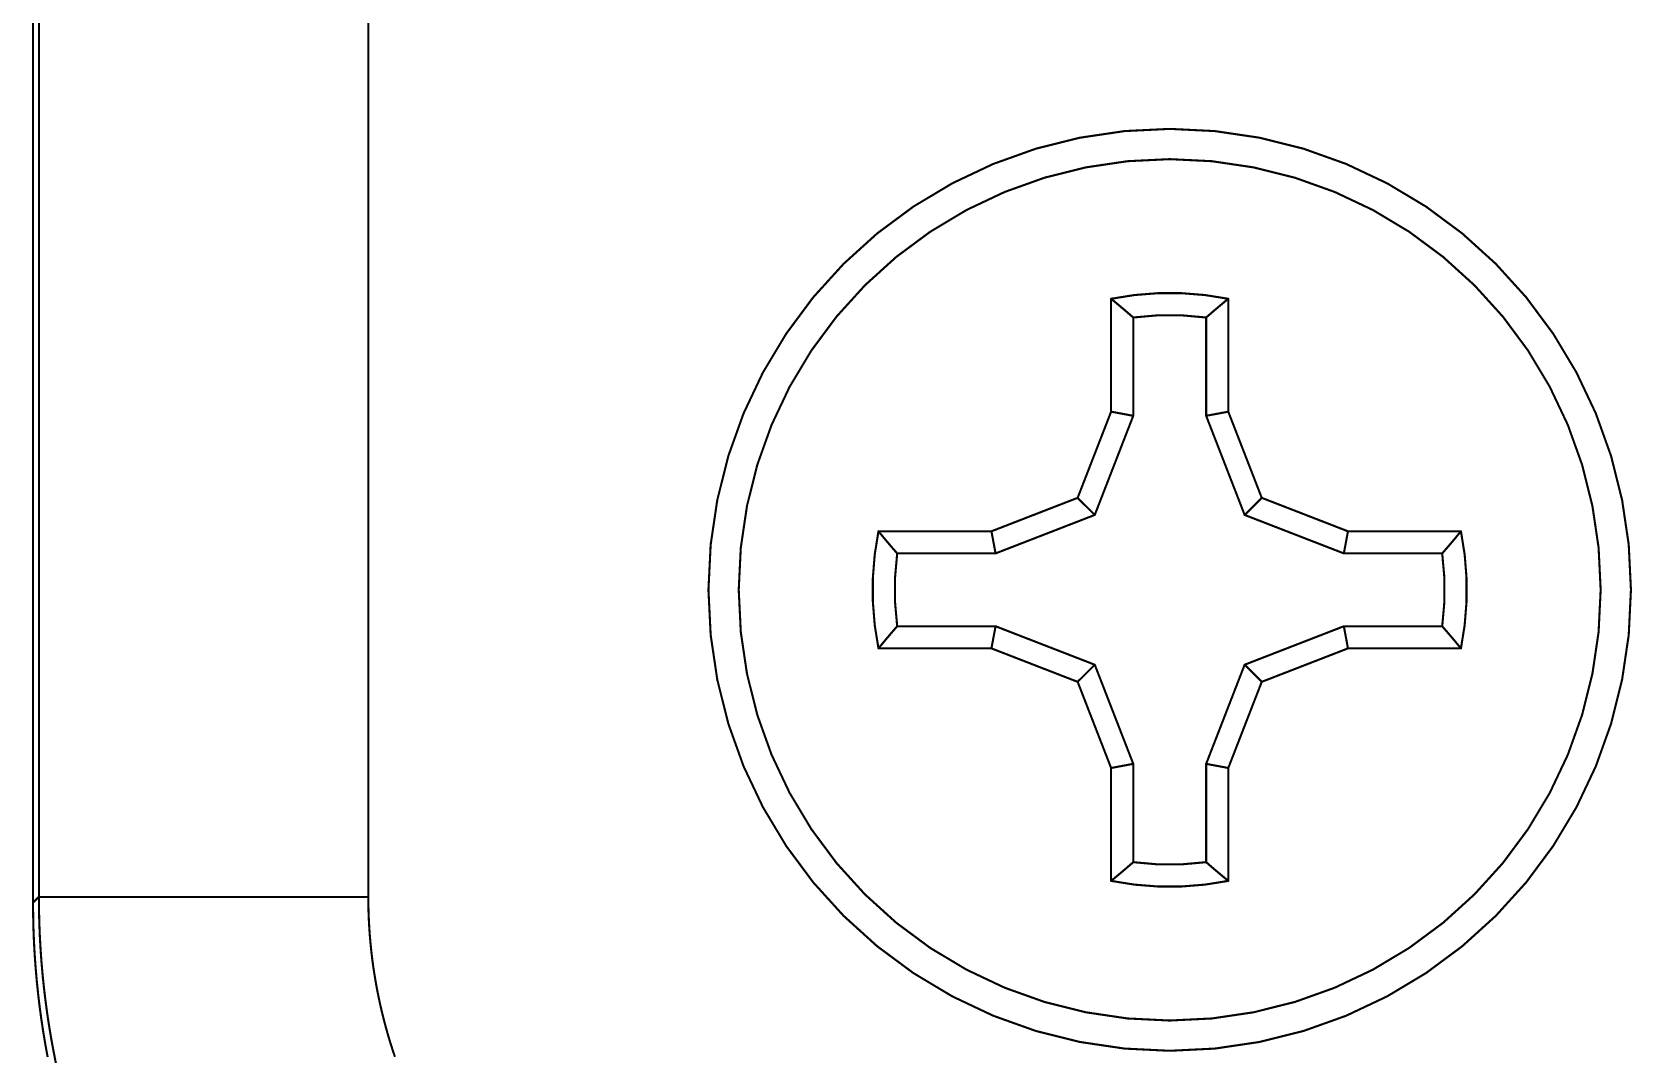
# Model space of a CAD drawing. Header units: millimetres. Extents: x 10 to 120, y 82 to 138.
# Drawn here: x 22.26 to 31.98, y 86.31 to 92.52 of the extents above; entities that cross this region are included whole.
import ezdxf

# ---------------------------------------------------------------- set-up
doc = ezdxf.new("R2010")
doc.units = ezdxf.units.MM
doc.layers.add('Mechanical10', color=56, linetype='Continuous')
doc.layers.add('Mechanical9', color=56, linetype='Continuous')

msp = doc.modelspace()

# ---------------------------------------------------------------- linework, layer by layer
at = {"layer": 'Mechanical10', "const_width": 0.0127}
for points in [[(22.3042, 87.2658), (22.3042, 133.1963)], [(24.3039, 87.2658), (24.3039, 133.1963)], [(22.2687, 87.2303), (22.3042, 87.2658)], [(22.3042, 87.2658), (24.3039, 87.2658)], [(22.3042, 87.2656), (22.3049, 87.1871)], [(24.3039, 87.2653), (24.3043, 87.2182)], [(24.3043, 87.2182), (24.3054, 87.1711)], [(22.3049, 87.1871), (22.3067, 87.1086)], [(24.3054, 87.1711), (24.3073, 87.124)], [(24.3073, 87.124), (24.3099, 87.077)], [(22.3067, 87.1086), (22.3098, 87.0302)], [(22.3098, 87.0302), (22.3142, 86.9518)], [(24.3099, 87.077), (24.3132, 87.03)], [(24.3132, 87.03), (24.3173, 86.9831)], [(22.3142, 86.9518), (22.3197, 86.8734)], [(24.3173, 86.9831), (24.3221, 86.9362)], [(24.3221, 86.9362), (24.3276, 86.8894)], [(22.3197, 86.8734), (22.3265, 86.7952)], [(24.3276, 86.8894), (24.3339, 86.8427)], [(24.3339, 86.8427), (24.3409, 86.7962)], [(22.3265, 86.7952), (22.3345, 86.7171)], [(24.3409, 86.7962), (24.3487, 86.7497)], [(24.3487, 86.7497), (24.3571, 86.7033)], [(22.3345, 86.7171), (22.3438, 86.6391)], [(22.3438, 86.6391), (22.3542, 86.5613)], [(24.3571, 86.7033), (24.3663, 86.6571)], [(24.3663, 86.6571), (24.3762, 86.6111)], [(22.3542, 86.5613), (22.3659, 86.4836)], [(24.3762, 86.6111), (24.3869, 86.5652)], [(24.3869, 86.5652), (24.3982, 86.5195)], [(22.3659, 86.4836), (22.3788, 86.4062)], [(24.3982, 86.5195), (24.4103, 86.4739)], [(24.4103, 86.4739), (24.4231, 86.4286)], [(22.3788, 86.4062), (22.3929, 86.3289)], [(24.4231, 86.4286), (24.4366, 86.3835)], [(24.4366, 86.3835), (24.4508, 86.3386)], [(22.3929, 86.3289), (22.4082, 86.2519)], [(24.4508, 86.3386), (24.4657, 86.2939)]]:
    msp.add_lwpolyline(points, dxfattribs=at)
at = {"layer": 'Mechanical10', "const_width": 0.00635}
for points in [[(22.2656, 87.2303, 1), (22.2719, 87.2303, 1)], [(22.3011, 87.2658, 1), (22.3074, 87.2658, 1)], [(22.3011, 87.2658, 1), (22.3074, 87.2658, 1)], [(22.3011, 87.2658, 1), (22.3074, 87.2658, 1)], [(22.3011, 87.2656, 1), (22.3074, 87.2656, 1)], [(24.3008, 87.2658, 1), (24.3071, 87.2658, 1)], [(24.3008, 87.2658, 1), (24.3071, 87.2658, 1)], [(24.3008, 87.2653, 1), (24.3071, 87.2653, 1)], [(24.3011, 87.2182, 1), (24.3075, 87.2182, 1)], [(24.3011, 87.2182, 1), (24.3075, 87.2182, 1)], [(22.3017, 87.1871, 1), (22.3081, 87.1871, 1)], [(22.3017, 87.1871, 1), (22.3081, 87.1871, 1)], [(24.3023, 87.1711, 1), (24.3086, 87.1711, 1)], [(24.3023, 87.1711, 1), (24.3086, 87.1711, 1)], [(24.3041, 87.124, 1), (24.3105, 87.124, 1)], [(24.3041, 87.124, 1), (24.3105, 87.124, 1)], [(22.3036, 87.1086, 1), (22.3099, 87.1086, 1)], [(22.3036, 87.1086, 1), (22.3099, 87.1086, 1)], [(22.3067, 87.0302, 1), (22.313, 87.0302, 1)], [(22.3067, 87.0302, 1), (22.313, 87.0302, 1)], [(24.3067, 87.077, 1), (24.3131, 87.077, 1)], [(24.3067, 87.077, 1), (24.3131, 87.077, 1)], [(24.31, 87.03, 1), (24.3164, 87.03, 1)], [(24.31, 87.03, 1), (24.3164, 87.03, 1)], [(22.311, 86.9518, 1), (22.3173, 86.9518, 1)], [(22.311, 86.9518, 1), (22.3173, 86.9518, 1)], [(24.3141, 86.9831, 1), (24.3205, 86.9831, 1)], [(24.3141, 86.9831, 1), (24.3205, 86.9831, 1)], [(24.3189, 86.9362, 1), (24.3253, 86.9362, 1)], [(24.3189, 86.9362, 1), (24.3253, 86.9362, 1)], [(22.3165, 86.8734, 1), (22.3229, 86.8734, 1)], [(22.3165, 86.8734, 1), (22.3229, 86.8734, 1)], [(24.3245, 86.8894, 1), (24.3308, 86.8894, 1)], [(24.3245, 86.8894, 1), (24.3308, 86.8894, 1)], [(24.3307, 86.8427, 1), (24.3371, 86.8427, 1)], [(24.3307, 86.8427, 1), (24.3371, 86.8427, 1)], [(22.3233, 86.7952, 1), (22.3297, 86.7952, 1)], [(22.3233, 86.7952, 1), (22.3297, 86.7952, 1)], [(24.3378, 86.7962, 1), (24.3441, 86.7962, 1)], [(24.3378, 86.7962, 1), (24.3441, 86.7962, 1)], [(24.3455, 86.7497, 1), (24.3518, 86.7497, 1)], [(24.3455, 86.7497, 1), (24.3518, 86.7497, 1)], [(22.3313, 86.7171, 1), (22.3377, 86.7171, 1)], [(22.3313, 86.7171, 1), (22.3377, 86.7171, 1)], [(22.3406, 86.6391, 1), (22.3469, 86.6391, 1)], [(22.3406, 86.6391, 1), (22.3469, 86.6391, 1)], [(24.354, 86.7033, 1), (24.3603, 86.7033, 1)], [(24.354, 86.7033, 1), (24.3603, 86.7033, 1)], [(24.3632, 86.6571, 1), (24.3695, 86.6571, 1)], [(24.3632, 86.6571, 1), (24.3695, 86.6571, 1)], [(22.351, 86.5613, 1), (22.3574, 86.5613, 1)], [(22.351, 86.5613, 1), (22.3574, 86.5613, 1)], [(24.3731, 86.6111, 1), (24.3794, 86.6111, 1)], [(24.3731, 86.6111, 1), (24.3794, 86.6111, 1)], [(24.3837, 86.5652, 1), (24.3901, 86.5652, 1)], [(24.3837, 86.5652, 1), (24.3901, 86.5652, 1)], [(22.3627, 86.4836, 1), (22.3691, 86.4836, 1)], [(22.3627, 86.4836, 1), (22.3691, 86.4836, 1)], [(24.3951, 86.5195, 1), (24.4014, 86.5195, 1)], [(24.3951, 86.5195, 1), (24.4014, 86.5195, 1)], [(24.4071, 86.4739, 1), (24.4135, 86.4739, 1)], [(24.4071, 86.4739, 1), (24.4135, 86.4739, 1)], [(22.3756, 86.4062, 1), (22.382, 86.4062, 1)], [(22.3756, 86.4062, 1), (22.382, 86.4062, 1)], [(24.4199, 86.4286, 1), (24.4263, 86.4286, 1)], [(24.4199, 86.4286, 1), (24.4263, 86.4286, 1)], [(24.4334, 86.3835, 1), (24.4398, 86.3835, 1)], [(24.4334, 86.3835, 1), (24.4398, 86.3835, 1)], [(22.3897, 86.3289, 1), (22.3961, 86.3289, 1)], [(22.3897, 86.3289, 1), (22.3961, 86.3289, 1)], [(24.4476, 86.3386, 1), (24.454, 86.3386, 1)], [(24.4476, 86.3386, 1), (24.454, 86.3386, 1)]]:
    msp.add_lwpolyline(points, format="xyb", close=True, dxfattribs=at)
at = {"layer": 'Mechanical9', "const_width": 0.0127}
for points in [[(22.2687, 87.2303), (22.2687, 133.2318)], [(22.2687, 87.231), (22.2687, 133.2311)], [(28.8131, 90.2132), (28.8131, 90.899)], [(29.5243, 90.2132), (29.5243, 90.899)], [(28.9475, 90.1881), (28.9475, 90.7853)], [(29.39, 90.1881), (29.39, 90.7853)], [(28.6099, 89.6898), (28.8131, 90.2132)], [(28.7138, 89.586), (28.9475, 90.1881)], [(28.8131, 90.2132), (28.9475, 90.1881)], [(29.39, 90.1881), (29.5243, 90.2132)], [(29.39, 90.1881), (29.6237, 89.586)], [(29.5243, 90.2132), (29.7275, 89.6898)], [(28.0865, 89.4866), (28.6099, 89.6898)], [(28.6099, 89.6898), (28.7138, 89.586)], [(29.6237, 89.586), (29.7275, 89.6898)], [(29.7275, 89.6898), (30.2509, 89.4866)], [(28.1117, 89.3523), (28.7138, 89.586)], [(29.6237, 89.586), (30.2258, 89.3523)], [(27.4007, 89.4866), (28.0865, 89.4866)], [(28.0865, 89.4866), (28.1117, 89.3523)], [(30.2258, 89.3523), (30.2509, 89.4866)], [(30.2509, 89.4866), (30.9367, 89.4866)], [(27.5144, 89.3523), (28.1117, 89.3523)], [(30.2258, 89.3523), (30.823, 89.3523)], [(27.5144, 88.9098), (28.1117, 88.9098)], [(28.0865, 88.7754), (28.1117, 88.9098)], [(28.1117, 88.9098), (28.7138, 88.6761)], [(29.6237, 88.6761), (30.2258, 88.9098)], [(30.2258, 88.9098), (30.823, 88.9098)], [(30.2258, 88.9098), (30.2509, 88.7754)], [(27.4007, 88.7754), (28.0865, 88.7754)], [(28.0865, 88.7754), (28.6099, 88.5722)], [(29.7275, 88.5722), (30.2509, 88.7754)], [(30.2509, 88.7754), (30.9367, 88.7754)], [(28.6099, 88.5722), (28.7138, 88.6761)], [(28.7138, 88.6761), (28.9475, 88.074)], [(29.39, 88.074), (29.6237, 88.6761)], [(29.6237, 88.6761), (29.7275, 88.5722)], [(28.6099, 88.5722), (28.8131, 88.0488)], [(29.5243, 88.0488), (29.7275, 88.5722)], [(28.8131, 88.0488), (28.9475, 88.074)], [(28.8131, 87.363), (28.8131, 88.0488)], [(28.9475, 87.4767), (28.9475, 88.074)], [(29.39, 87.4767), (29.39, 88.074)], [(29.39, 88.074), (29.5243, 88.0488)], [(29.5243, 87.363), (29.5243, 88.0488)], [(22.2687, 87.2295), (22.2694, 87.151)], [(22.2694, 87.151), (22.2712, 87.0725)], [(22.2712, 87.0725), (22.2743, 86.994)], [(22.2743, 86.994), (22.2786, 86.9156)], [(22.2786, 86.9156), (22.2842, 86.8373)], [(22.2842, 86.8373), (22.291, 86.7591)], [(22.291, 86.7591), (22.299, 86.681)], [(22.299, 86.681), (22.3082, 86.603)], [(22.3082, 86.603), (22.3187, 86.5252)], [(22.3187, 86.5252), (22.3304, 86.4475)], [(22.3304, 86.4475), (22.3433, 86.3701)], [(22.3433, 86.3701), (22.3574, 86.2929)]]:
    msp.add_lwpolyline(points, dxfattribs=at)
at = {"layer": 'Mechanical9'}
for points, const_width in [([(31.9687, 89.131, 1), (26.3687, 89.131, 1)], 0.0127), ([(31.7849, 89.131, 1), (26.5525, 89.131, 1)], 0.0127), ([(28.81, 90.899, 1), (28.8163, 90.899, 1)], 0.00635), ([(28.81, 90.899, 1), (28.8163, 90.899, 1)], 0.00635), ([(28.81, 90.899, 1), (28.8163, 90.899, 1)], 0.00635), ([(29.5212, 90.899, 1), (29.5275, 90.899, 1)], 0.00635), ([(29.5211, 90.899, 1), (29.5275, 90.899, 1)], 0.00635), ([(29.5212, 90.899, 1), (29.5275, 90.899, 1)], 0.00635), ([(28.9443, 90.7853, 1), (28.9507, 90.7853, 1)], 0.00635), ([(28.9443, 90.7853, 1), (28.9507, 90.7853, 1)], 0.00635), ([(28.9443, 90.7853, 1), (28.9507, 90.7853, 1)], 0.00635), ([(29.3868, 90.7853, 1), (29.3931, 90.7853, 1)], 0.00635), ([(29.3868, 90.7853, 1), (29.3931, 90.7853, 1)], 0.00635), ([(29.3868, 90.7853, 1), (29.3931, 90.7853, 1)], 0.00635), ([(28.81, 90.2132, 1), (28.8163, 90.2132, 1)], 0.00635), ([(28.81, 90.2132, 1), (28.8163, 90.2132, 1)], 0.00635), ([(28.81, 90.2132, 1), (28.8163, 90.2132, 1)], 0.00635), ([(28.9443, 90.1881, 1), (28.9507, 90.1881, 1)], 0.00635), ([(28.9443, 90.1881, 1), (28.9507, 90.1881, 1)], 0.00635), ([(28.9443, 90.1881, 1), (28.9507, 90.1881, 1)], 0.00635), ([(29.3868, 90.1881, 1), (29.3931, 90.1881, 1)], 0.00635), ([(29.3868, 90.1881, 1), (29.3931, 90.1881, 1)], 0.00635), ([(29.3868, 90.1881, 1), (29.3931, 90.1881, 1)], 0.00635), ([(29.5212, 90.2132, 1), (29.5275, 90.2132, 1)], 0.00635), ([(29.5212, 90.2132, 1), (29.5275, 90.2132, 1)], 0.00635), ([(29.5212, 90.2132, 1), (29.5275, 90.2132, 1)], 0.00635), ([(28.6068, 89.6898, 1), (28.6131, 89.6898, 1)], 0.00635), ([(28.6068, 89.6898, 1), (28.6131, 89.6898, 1)], 0.00635), ([(28.6068, 89.6898, 1), (28.6131, 89.6898, 1)], 0.00635), ([(29.7244, 89.6898, 1), (29.7307, 89.6898, 1)], 0.00635), ([(29.7244, 89.6898, 1), (29.7307, 89.6898, 1)], 0.00635), ([(29.7244, 89.6898, 1), (29.7307, 89.6898, 1)], 0.00635), ([(28.7106, 89.586, 1), (28.7169, 89.586, 1)], 0.00635), ([(28.7106, 89.586, 1), (28.7169, 89.586, 1)], 0.00635), ([(28.7106, 89.586, 1), (28.7169, 89.586, 1)], 0.00635), ([(29.6205, 89.586, 1), (29.6269, 89.586, 1)], 0.00635), ([(29.6205, 89.586, 1), (29.6269, 89.586, 1)], 0.00635), ([(29.6205, 89.586, 1), (29.6269, 89.586, 1)], 0.00635), ([(27.3976, 89.4866, 1), (27.4039, 89.4866, 1)], 0.00635), ([(27.3976, 89.4866, 1), (27.4039, 89.4866, 1)], 0.00635), ([(27.3976, 89.4866, 1), (27.4039, 89.4866, 1)], 0.00635), ([(28.0834, 89.4866, 1), (28.0897, 89.4866, 1)], 0.00635), ([(28.0834, 89.4866, 1), (28.0897, 89.4866, 1)], 0.00635), ([(28.0834, 89.4866, 1), (28.0897, 89.4866, 1)], 0.00635), ([(30.2477, 89.4866, 1), (30.2541, 89.4866, 1)], 0.00635), ([(30.2477, 89.4866, 1), (30.2541, 89.4866, 1)], 0.00635), ([(30.2477, 89.4866, 1), (30.2541, 89.4866, 1)], 0.00635), ([(30.9335, 89.4866, 1), (30.9399, 89.4866, 1)], 0.00635), ([(30.9335, 89.4866, 1), (30.9399, 89.4866, 1)], 0.00635), ([(30.9335, 89.4866, 1), (30.9399, 89.4866, 1)], 0.00635), ([(27.5112, 89.3523, 1), (27.5176, 89.3523, 1)], 0.00635), ([(27.5112, 89.3523, 1), (27.5176, 89.3523, 1)], 0.00635), ([(27.5112, 89.3523, 1), (27.5176, 89.3523, 1)], 0.00635), ([(28.1085, 89.3523, 1), (28.1149, 89.3523, 1)], 0.00635), ([(28.1085, 89.3523, 1), (28.1149, 89.3523, 1)], 0.00635), ([(28.1085, 89.3523, 1), (28.1149, 89.3523, 1)], 0.00635), ([(30.2226, 89.3523, 1), (30.2289, 89.3523, 1)], 0.00635), ([(30.2226, 89.3523, 1), (30.2289, 89.3523, 1)], 0.00635), ([(30.2226, 89.3523, 1), (30.2289, 89.3523, 1)], 0.00635), ([(30.8199, 89.3523, 1), (30.8262, 89.3523, 1)], 0.00635), ([(30.8199, 89.3523, 1), (30.8262, 89.3523, 1)], 0.00635), ([(30.8199, 89.3523, 1), (30.8262, 89.3523, 1)], 0.00635), ([(26.3656, 89.131, 1), (26.3719, 89.131, 1)], 0.00635), ([(26.5494, 89.131, 1), (26.5557, 89.131, 1)], 0.00635), ([(31.7818, 89.131, 1), (31.7881, 89.131, 1)], 0.00635), ([(31.9656, 89.131, 1), (31.9719, 89.131, 1)], 0.00635), ([(27.5112, 88.9098, 1), (27.5176, 88.9098, 1)], 0.00635), ([(27.5112, 88.9098, 1), (27.5176, 88.9098, 1)], 0.00635), ([(27.5112, 88.9098, 1), (27.5176, 88.9098, 1)], 0.00635), ([(28.1085, 88.9098, 1), (28.1149, 88.9098, 1)], 0.00635), ([(28.1085, 88.9098, 1), (28.1149, 88.9098, 1)], 0.00635), ([(28.1085, 88.9098, 1), (28.1149, 88.9098, 1)], 0.00635), ([(30.2226, 88.9098, 1), (30.2289, 88.9098, 1)], 0.00635), ([(30.2226, 88.9098, 1), (30.2289, 88.9098, 1)], 0.00635), ([(30.2226, 88.9098, 1), (30.2289, 88.9098, 1)], 0.00635), ([(30.8199, 88.9098, 1), (30.8262, 88.9098, 1)], 0.00635), ([(30.8199, 88.9098, 1), (30.8262, 88.9098, 1)], 0.00635), ([(30.8199, 88.9098, 1), (30.8262, 88.9098, 1)], 0.00635), ([(27.3976, 88.7754, 1), (27.4039, 88.7754, 1)], 0.00635), ([(27.3976, 88.7754, 1), (27.4039, 88.7754, 1)], 0.00635), ([(27.3976, 88.7754, 1), (27.4039, 88.7754, 1)], 0.00635), ([(28.0834, 88.7754, 1), (28.0897, 88.7754, 1)], 0.00635), ([(28.0834, 88.7754, 1), (28.0897, 88.7754, 1)], 0.00635), ([(28.0834, 88.7754, 1), (28.0897, 88.7754, 1)], 0.00635), ([(30.2477, 88.7754, 1), (30.2541, 88.7754, 1)], 0.00635), ([(30.2477, 88.7754, 1), (30.2541, 88.7754, 1)], 0.00635), ([(30.2477, 88.7754, 1), (30.2541, 88.7754, 1)], 0.00635), ([(30.9335, 88.7754, 1), (30.9399, 88.7754, 1)], 0.00635), ([(30.9335, 88.7754, 1), (30.9399, 88.7754, 1)], 0.00635), ([(30.9335, 88.7754, 1), (30.9399, 88.7754, 1)], 0.00635), ([(28.7106, 88.6761, 1), (28.7169, 88.6761, 1)], 0.00635), ([(28.7106, 88.6761, 1), (28.7169, 88.6761, 1)], 0.00635), ([(28.7106, 88.6761, 1), (28.7169, 88.6761, 1)], 0.00635), ([(29.6205, 88.6761, 1), (29.6269, 88.6761, 1)], 0.00635), ([(29.6205, 88.6761, 1), (29.6269, 88.6761, 1)], 0.00635), ([(29.6205, 88.6761, 1), (29.6269, 88.6761, 1)], 0.00635), ([(28.6068, 88.5722, 1), (28.6131, 88.5722, 1)], 0.00635), ([(28.6068, 88.5722, 1), (28.6131, 88.5722, 1)], 0.00635), ([(28.6068, 88.5722, 1), (28.6131, 88.5722, 1)], 0.00635), ([(29.7244, 88.5722, 1), (29.7307, 88.5722, 1)], 0.00635), ([(29.7244, 88.5722, 1), (29.7307, 88.5722, 1)], 0.00635), ([(29.7244, 88.5722, 1), (29.7307, 88.5722, 1)], 0.00635), ([(28.81, 88.0488, 1), (28.8163, 88.0488, 1)], 0.00635), ([(28.81, 88.0488, 1), (28.8163, 88.0488, 1)], 0.00635), ([(28.81, 88.0488, 1), (28.8163, 88.0488, 1)], 0.00635), ([(28.9443, 88.074, 1), (28.9507, 88.074, 1)], 0.00635), ([(28.9443, 88.074, 1), (28.9507, 88.074, 1)], 0.00635), ([(28.9443, 88.074, 1), (28.9507, 88.074, 1)], 0.00635), ([(29.3868, 88.074, 1), (29.3931, 88.074, 1)], 0.00635), ([(29.3868, 88.074, 1), (29.3931, 88.074, 1)], 0.00635), ([(29.3868, 88.074, 1), (29.3931, 88.074, 1)], 0.00635), ([(29.5212, 88.0488, 1), (29.5275, 88.0488, 1)], 0.00635), ([(29.5212, 88.0488, 1), (29.5275, 88.0488, 1)], 0.00635), ([(29.5212, 88.0488, 1), (29.5275, 88.0488, 1)], 0.00635), ([(28.9443, 87.4767, 1), (28.9507, 87.4767, 1)], 0.00635), ([(28.9443, 87.4767, 1), (28.9507, 87.4767, 1)], 0.00635), ([(28.9443, 87.4767, 1), (28.9507, 87.4767, 1)], 0.00635), ([(29.3868, 87.4767, 1), (29.3931, 87.4767, 1)], 0.00635), ([(29.3868, 87.4767, 1), (29.3931, 87.4767, 1)], 0.00635), ([(29.3868, 87.4767, 1), (29.3931, 87.4767, 1)], 0.00635), ([(28.81, 87.363, 1), (28.8163, 87.363, 1)], 0.00635), ([(28.81, 87.363, 1), (28.8163, 87.363, 1)], 0.00635), ([(28.81, 87.363, 1), (28.8163, 87.363, 1)], 0.00635), ([(29.5212, 87.363, 1), (29.5275, 87.363, 1)], 0.00635), ([(29.5211, 87.363, 1), (29.5275, 87.363, 1)], 0.00635), ([(29.5212, 87.363, 1), (29.5275, 87.363, 1)], 0.00635), ([(22.2656, 87.231, 1), (22.2719, 87.231, 1)], 0.00635), ([(22.2656, 87.2303, 1), (22.2719, 87.2303, 1)], 0.00635), ([(22.2656, 87.2295, 1), (22.2719, 87.2295, 1)], 0.00635), ([(22.2662, 87.151, 1), (22.2725, 87.151, 1)], 0.00635), ([(22.2662, 87.151, 1), (22.2725, 87.151, 1)], 0.00635), ([(22.268, 87.0725, 1), (22.2744, 87.0725, 1)], 0.00635), ([(22.268, 87.0725, 1), (22.2744, 87.0725, 1)], 0.00635), ([(22.2711, 86.994, 1), (22.2775, 86.994, 1)], 0.00635), ([(22.2711, 86.994, 1), (22.2775, 86.994, 1)], 0.00635), ([(22.2755, 86.9156, 1), (22.2818, 86.9156, 1)], 0.00635), ([(22.2755, 86.9156, 1), (22.2818, 86.9156, 1)], 0.00635), ([(22.281, 86.8373, 1), (22.2874, 86.8373, 1)], 0.00635), ([(22.281, 86.8373, 1), (22.2874, 86.8373, 1)], 0.00635), ([(22.2878, 86.7591, 1), (22.2941, 86.7591, 1)], 0.00635), ([(22.2878, 86.7591, 1), (22.2941, 86.7591, 1)], 0.00635), ([(22.2958, 86.681, 1), (22.3022, 86.681, 1)], 0.00635), ([(22.2958, 86.681, 1), (22.3022, 86.681, 1)], 0.00635), ([(22.3051, 86.603, 1), (22.3114, 86.603, 1)], 0.00635), ([(22.3051, 86.603, 1), (22.3114, 86.603, 1)], 0.00635), ([(22.3155, 86.5252, 1), (22.3219, 86.5252, 1)], 0.00635), ([(22.3155, 86.5252, 1), (22.3219, 86.5252, 1)], 0.00635), ([(22.3272, 86.4475, 1), (22.3335, 86.4475, 1)], 0.00635), ([(22.3272, 86.4475, 1), (22.3335, 86.4475, 1)], 0.00635), ([(22.3401, 86.3701, 1), (22.3464, 86.3701, 1)], 0.00635), ([(22.3401, 86.3701, 1), (22.3464, 86.3701, 1)], 0.00635)]:
    msp.add_lwpolyline(points, format="xyb", close=True, dxfattribs=dict(at, const_width=const_width))
at = {"layer": 'Mechanical9', "const_width": 0.0127}
for points in [[(28.8131, 90.899, -0.099569), (29.5243, 90.899)], [(28.8131, 90.899, -0.008191), (28.9475, 90.7853)], [(29.39, 90.7853, -0.008191), (29.5243, 90.899)], [(28.9475, 90.7853, -0.066571), (29.39, 90.7853)], [(27.4007, 88.7754, -0.099569), (27.4007, 89.4866)], [(27.5144, 89.3523, -0.008191), (27.4007, 89.4866)], [(30.9367, 89.4866, -0.008191), (30.823, 89.3523)], [(30.9367, 89.4866, -0.099569), (30.9367, 88.7754)], [(27.5144, 88.9098, -0.066571), (27.5144, 89.3523)], [(30.823, 89.3523, -0.066571), (30.823, 88.9098)], [(27.4007, 88.7754, -0.008191), (27.5144, 88.9098)], [(30.823, 88.9098, -0.008191), (30.9367, 88.7754)], [(28.9475, 87.4767, -0.008191), (28.8131, 87.363)], [(29.39, 87.4767, -0.066571), (28.9475, 87.4767)], [(29.5243, 87.363, -0.008191), (29.39, 87.4767)], [(29.5243, 87.363, -0.099569), (28.8131, 87.363)]]:
    msp.add_lwpolyline(points, format="xyb", dxfattribs=at)

doc.saveas('drawing.dxf')
